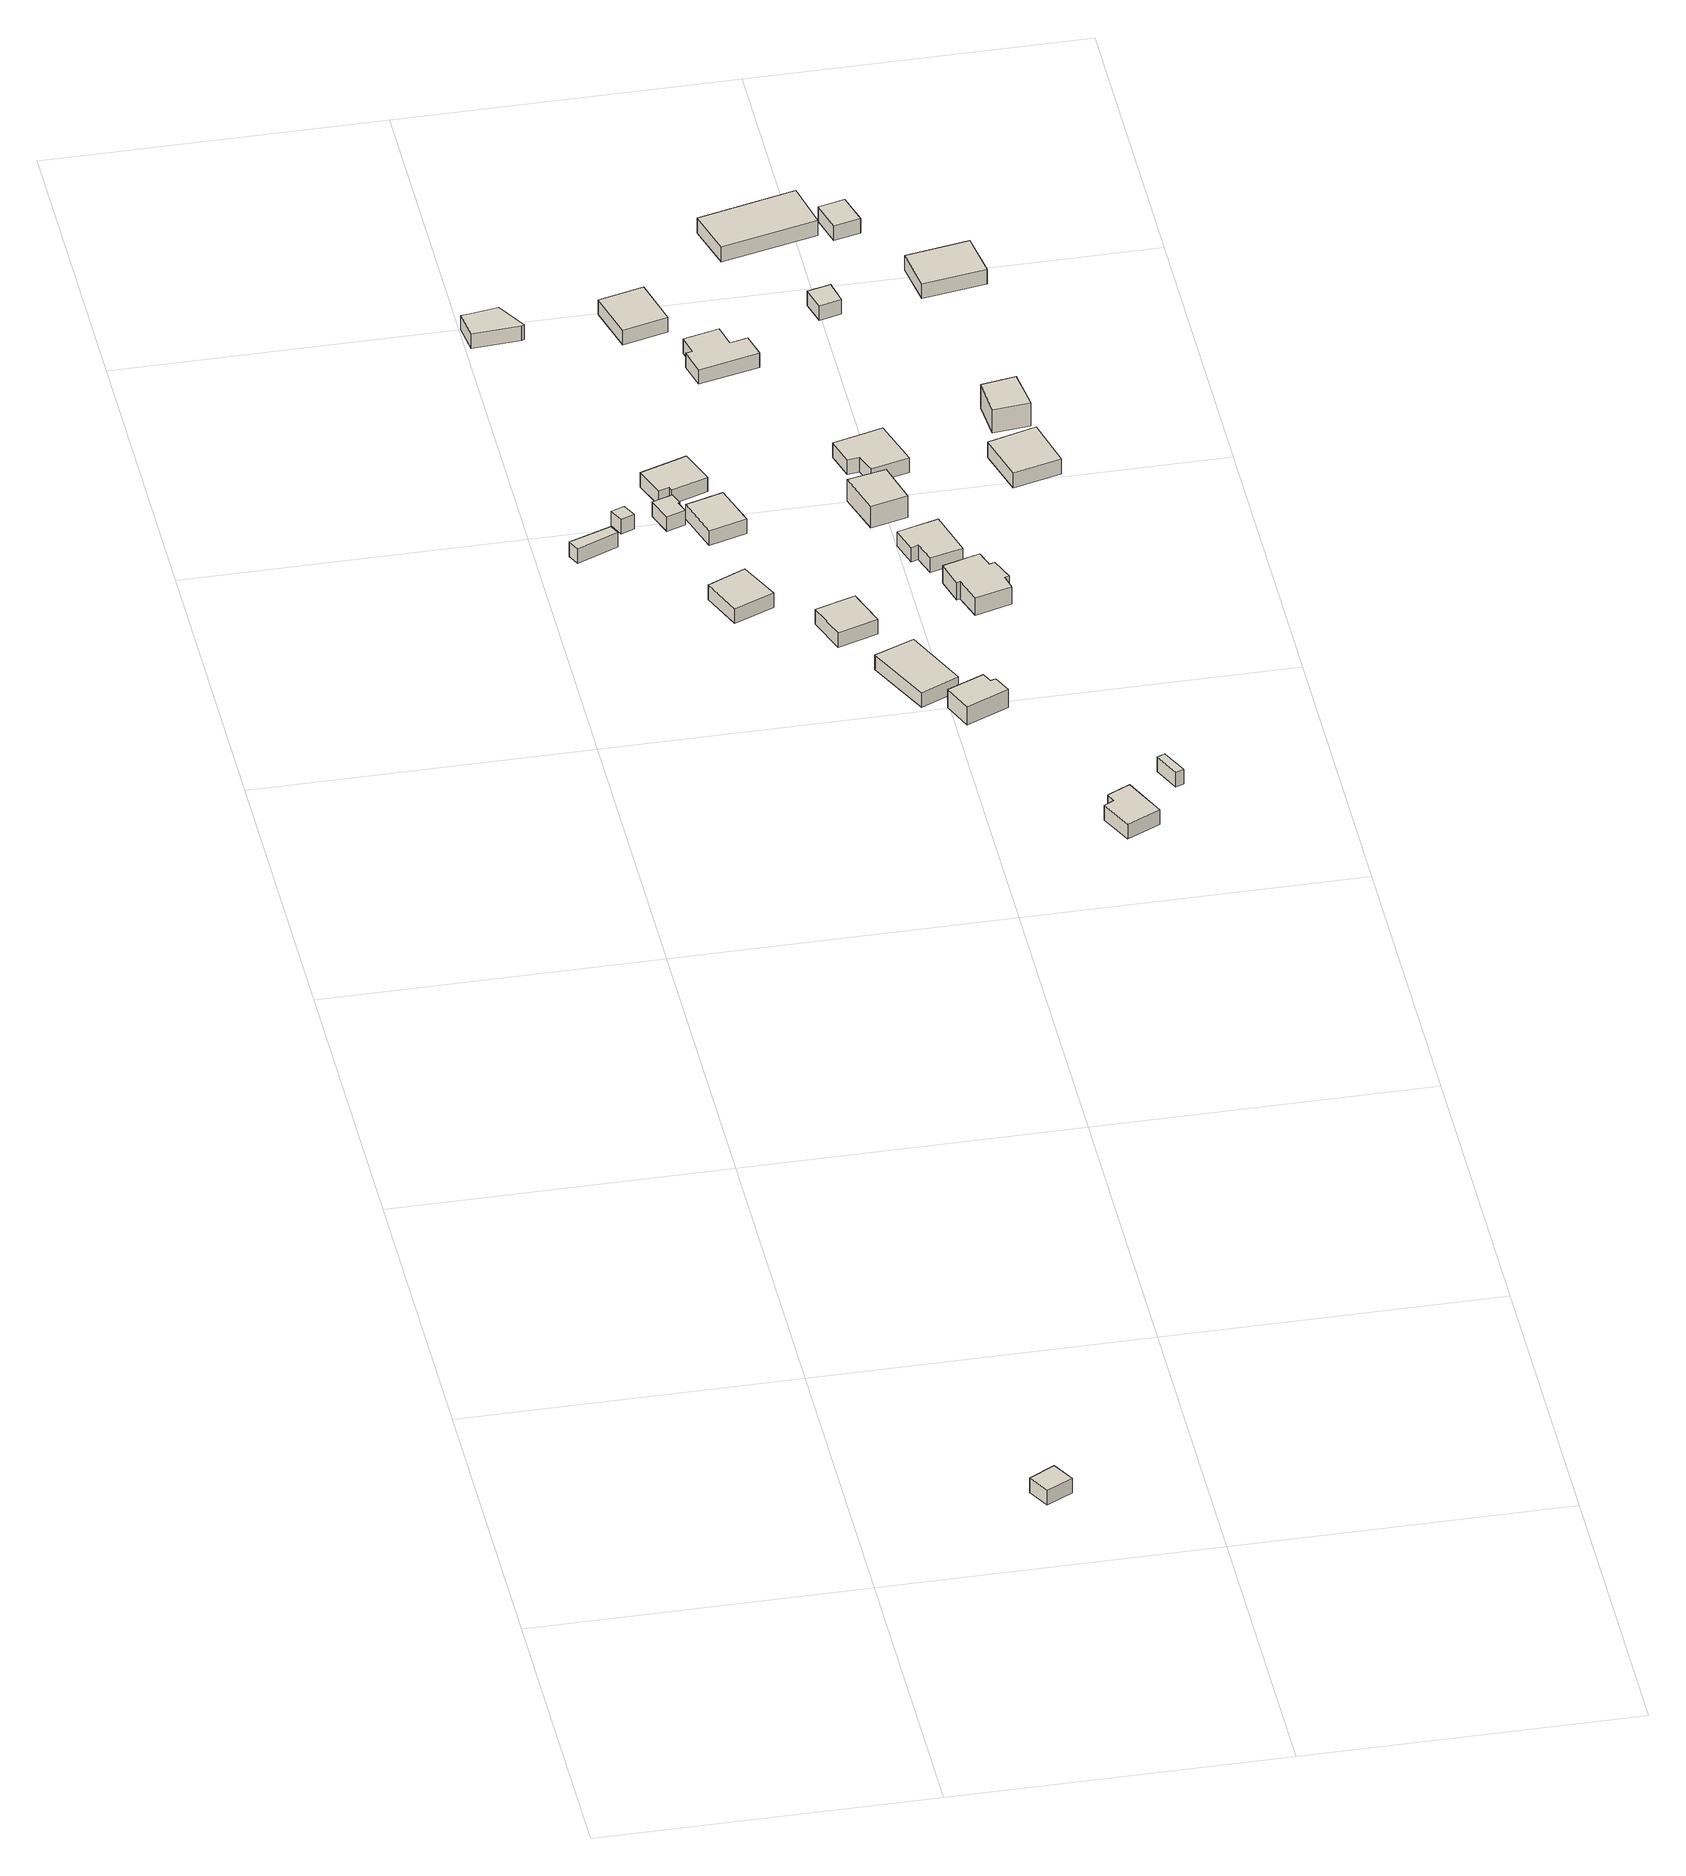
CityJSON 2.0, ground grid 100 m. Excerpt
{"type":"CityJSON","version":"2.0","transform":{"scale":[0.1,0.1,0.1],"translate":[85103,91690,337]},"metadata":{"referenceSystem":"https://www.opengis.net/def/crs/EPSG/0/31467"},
"CityObjects":{
"building1":{"type":"Building","geometry":[{"type":"Solid","lod":"1","boundaries":[[[[0,1,2,3]],[[2,4,5,3]],[[1,6,4,2]],[[0,7,6,1]],[[3,5,7,0]],[[4,6,7,5]]]]}]},
"building2":{"type":"Building","geometry":[{"type":"Solid","lod":"1","boundaries":[[[[8,9,10,11]],[[10,12,13,11]],[[9,14,12,10]],[[8,15,14,9]],[[11,13,15,8]],[[12,14,15,13]]]]}]},
"building3":{"type":"Building","geometry":[{"type":"Solid","lod":"1","boundaries":[[[[16,17,18,19]],[[18,20,21,19]],[[17,22,20,18]],[[16,23,22,17]],[[19,21,23,16]],[[20,22,23,21]]]]}]},
"building4":{"type":"Building","geometry":[{"type":"Solid","lod":"1","boundaries":[[[[24,25,26,27,28,29]],[[28,30,31,29]],[[27,32,30,28]],[[26,33,32,27]],[[25,34,33,26]],[[24,35,34,25]],[[29,31,35,24]],[[30,32,33,34,35,31]]]]}]},
"building5":{"type":"Building","geometry":[{"type":"Solid","lod":"1","boundaries":[[[[36,37,38,39]],[[38,40,41,39]],[[37,42,40,38]],[[36,43,42,37]],[[39,41,43,36]],[[40,42,43,41]]]]}]},
"building6":{"type":"Building","geometry":[{"type":"Solid","lod":"1","boundaries":[[[[44,45,46,47,48,49]],[[48,50,51,49]],[[47,52,50,48]],[[46,53,52,47]],[[45,54,53,46]],[[44,55,54,45]],[[49,51,55,44]],[[50,52,53,54,55,51]]]]}]},
"building7":{"type":"Building","geometry":[{"type":"Solid","lod":"1","boundaries":[[[[56,57,58,59,60,61]],[[60,62,63,61]],[[59,64,62,60]],[[58,65,64,59]],[[57,66,65,58]],[[56,67,66,57]],[[61,63,67,56]],[[62,64,65,66,67,63]]]]}]},
"building8":{"type":"Building","geometry":[{"type":"Solid","lod":"1","boundaries":[[[[68,69,70,71]],[[70,72,73,71]],[[69,74,72,70]],[[68,75,74,69]],[[71,73,75,68]],[[72,74,75,73]]]]}]},
"building9":{"type":"Building","geometry":[{"type":"Solid","lod":"1","boundaries":[[[[76,77,78,79]],[[78,80,81,79]],[[77,82,80,78]],[[76,83,82,77]],[[79,81,83,76]],[[80,82,83,81]]]]}]},
"building10":{"type":"Building","geometry":[{"type":"Solid","lod":"1","boundaries":[[[[84,85,86,87]],[[86,88,89,87]],[[85,90,88,86]],[[84,91,90,85]],[[87,89,91,84]],[[88,90,91,89]]]]}]},
"building11":{"type":"Building","geometry":[{"type":"Solid","lod":"1","boundaries":[[[[92,93,94,95,96,97]],[[96,98,99,97]],[[95,100,98,96]],[[94,101,100,95]],[[93,102,101,94]],[[92,103,102,93]],[[97,99,103,92]],[[98,100,101,102,103,99]]]]}]},
"building12":{"type":"Building","geometry":[{"type":"Solid","lod":"1","boundaries":[[[[104,105,106,107]],[[106,108,109,107]],[[105,110,108,106]],[[104,111,110,105]],[[107,109,111,104]],[[108,110,111,109]]]]}]},
"building13":{"type":"Building","geometry":[{"type":"Solid","lod":"1","boundaries":[[[[112,113,114,115,116,117]],[[116,118,119,117]],[[115,120,118,116]],[[114,121,120,115]],[[113,122,121,114]],[[112,123,122,113]],[[117,119,123,112]],[[118,120,121,122,123,119]]]]}]},
"building14":{"type":"Building","geometry":[{"type":"Solid","lod":"1","boundaries":[[[[124,125,126,127,128,129,130,131]],[[130,132,133,131]],[[129,134,132,130]],[[128,135,134,129]],[[127,136,135,128]],[[126,137,136,127]],[[125,138,137,126]],[[124,139,138,125]],[[131,133,139,124]],[[132,134,135,136,137,138,139,133]]]]}]},
"building15":{"type":"Building","geometry":[{"type":"Solid","lod":"1","boundaries":[[[[140,141,142,143]],[[142,144,145,143]],[[141,146,144,142]],[[140,147,146,141]],[[143,145,147,140]],[[144,146,147,145]]]]}]},
"building16":{"type":"Building","geometry":[{"type":"Solid","lod":"1","boundaries":[[[[148,149,150,151,152,153]],[[152,154,155,153]],[[151,156,154,152]],[[150,157,156,151]],[[149,158,157,150]],[[148,159,158,149]],[[153,155,159,148]],[[154,156,157,158,159,155]]]]}]},
"building17":{"type":"Building","geometry":[{"type":"Solid","lod":"1","boundaries":[[[[160,161,162,163,164,165,166,167,168,169]],[[168,170,171,169]],[[167,172,170,168]],[[166,173,172,167]],[[165,174,173,166]],[[164,175,174,165]],[[163,176,175,164]],[[162,177,176,163]],[[161,178,177,162]],[[160,179,178,161]],[[169,171,179,160]],[[170,172,173,174,175,176,177,178,179,171]]]]}]},
"building18":{"type":"Building","geometry":[{"type":"Solid","lod":"1","boundaries":[[[[180,181,182,183,184,185]],[[184,186,187,185]],[[183,188,186,184]],[[182,189,188,183]],[[181,190,189,182]],[[180,191,190,181]],[[185,187,191,180]],[[186,188,189,190,191,187]]]]}]},
"building19":{"type":"Building","geometry":[{"type":"Solid","lod":"1","boundaries":[[[[192,193,194,195]],[[194,196,197,195]],[[193,198,196,194]],[[192,199,198,193]],[[195,197,199,192]],[[196,198,199,197]]]]}]},
"building20":{"type":"Building","geometry":[{"type":"Solid","lod":"1","boundaries":[[[[200,201,202,203]],[[202,204,205,203]],[[201,206,204,202]],[[200,207,206,201]],[[203,205,207,200]],[[204,206,207,205]]]]}]},
"building21":{"type":"Building","geometry":[{"type":"Solid","lod":"1","boundaries":[[[[208,209,210,211]],[[210,212,213,211]],[[209,214,212,210]],[[208,215,214,209]],[[211,213,215,208]],[[212,214,215,213]]]]}]},
"building22":{"type":"Building","geometry":[{"type":"Solid","lod":"1","boundaries":[[[[216,217,218,219]],[[218,220,221,219]],[[217,222,220,218]],[[216,223,222,217]],[[219,221,223,216]],[[220,222,223,221]]]]}]},
"building23":{"type":"Building","geometry":[{"type":"Solid","lod":"1","boundaries":[[[[224,225,226,227]],[[226,228,229,227]],[[225,230,228,226]],[[224,231,230,225]],[[227,229,231,224]],[[228,230,231,229]]]]}]},
"building24":{"type":"Building","geometry":[{"type":"Solid","lod":"1","boundaries":[[[[232,233,234,235]],[[234,236,237,235]],[[233,238,236,234]],[[232,239,238,233]],[[235,237,239,232]],[[236,238,239,237]]]]}]},
"building25":{"type":"Building","geometry":[{"type":"Solid","lod":"1","boundaries":[[[[240,241,242,243]],[[242,244,245,243]],[[241,246,244,242]],[[240,247,246,241]],[[243,245,247,240]],[[244,246,247,245]]]]}]}
},
"vertices":[
[571,49,270],[533,117,270],[455,73,270],[492,6,270],[455,73,220],[492,6,220],[533,117,220],[571,49,220],
[97,4900,58],[113,4864,58],[238,4917,58],[224,4948,58],[238,4917,8],[224,4948,8],[113,4864,8],[97,4900,8],
[237,5012,63],[257,4969,63],[298,4984,63],[278,5028,63],[298,4984,13],[278,5028,13],[257,4969,13],[237,5012,13],
[3,5994,62],[15,5902,62],[160,5911,62],[168,5916,62],[114,6010,62],[29,5996,62],[114,6010,12],[29,5996,12],[168,5916,12],[160,5911,12],[15,5902,12],[3,5994,12],
[432,4601,78],[483,4478,78],[604,4529,78],[547,4656,78],[604,4529,28],[547,4656,28],[483,4478,28],[432,4601,28],
[423,4992,79],[429,4994,79],[415,5033,79],[354,5012,79],[380,4935,79],[436,4954,79],[380,4935,29],[436,4954,29],[354,5012,29],[415,5033,29],[429,4994,29],[423,4992,29],
[347,5147,83],[381,5053,83],[412,5064,83],[417,5051,83],[526,5090,83],[487,5198,83],[526,5090,33],[487,5198,33],[417,5051,33],[412,5064,33],[381,5053,33],[347,5147,33],
[442,4980,80],[483,4846,80],[596,4881,80],[555,5015,80],[596,4881,30],[555,5015,30],[483,4846,30],[442,4980,30],
[696,4400,102],[737,4279,102],[858,4320,102],[817,4441,102],[858,4320,52],[817,4441,52],[737,4279,52],[696,4400,52],
[908,3940,117],[1022,3994,117],[934,4190,117],[814,4139,117],[934,4190,67],[814,4139,67],[1022,3994,67],[908,3940,67],
[975,3903,146],[1012,3813,146],[1140,3871,146],[1115,3926,146],[1099,3921,146],[1085,3952,146],[1099,3921,83],[1085,3952,83],[1115,3926,83],[1140,3871,83],[1012,3813,83],[975,3903,83],
[527,6019,67],[392,5984,67],[431,5831,67],[566,5866,67],[431,5831,17],[566,5866,17],[392,5984,17],[527,6019,17],
[1444,3231,150],[1384,3363,150],[1316,3328,150],[1327,3299,150],[1296,3281,150],[1343,3182,150],[1296,3281,100],[1343,3182,100],[1327,3299,100],[1316,3328,100],[1384,3363,100],[1444,3231,100],
[711,5710,72],[694,5780,72],[587,5753,72],[602,5691,72],[581,5686,72],[602,5603,72],[783,5648,72],[764,5723,72],[783,5648,22],[764,5723,22],[602,5603,22],[581,5686,22],[602,5691,22],[587,5753,22],[694,5780,22],[711,5710,22],
[1045,4840,125],[1010,4974,125],[894,4949,125],[935,4813,125],[894,4949,51],[935,4813,51],[1010,4974,51],[1045,4840,51],
[1055,4566,108],[1153,4594,108],[1112,4741,108],[988,4705,108],[1012,4624,108],[1034,4632,108],[1012,4624,58],[1034,4632,58],[988,4705,58],[1112,4741,58],[1153,4594,58],[1055,4566,58],
[1078,4502,125],[1101,4416,125],[1111,4420,125],[1138,4336,125],[1247,4368,125],[1236,4414,125],[1250,4419,125],[1223,4490,125],[1206,4484,125],[1189,4537,125],[1206,4484,65],[1189,4537,65],[1223,4490,65],[1250,4419,65],[1236,4414,65],[1247,4368,65],[1138,4336,65],[1111,4420,65],[1101,4416,65],[1078,4502,65],
[1093,5064,88],[1048,5216,88],[898,5174,88],[922,5088,88],[958,5093,88],[979,5033,88],[958,5093,38],[979,5033,38],[922,5088,38],[898,5174,38],[1048,5216,38],[1093,5064,38],
[1512,3506,135],[1489,3495,135],[1525,3414,135],[1550,3424,135],[1525,3414,85],[1550,3424,85],[1489,3495,85],[1512,3506,85],
[728,6267,97],[768,6122,97],[1055,6191,97],[1022,6341,97],[1055,6191,45],[1022,6341,45],[768,6122,45],[728,6267,45],
[1040,5931,66],[971,5914,66],[990,5840,66],[1056,5858,66],[990,5840,16],[1056,5858,16],[971,5914,16],[1040,5931,16],
[1461,5103,115],[1315,5059,115],[1357,4904,115],[1500,4943,115],[1357,4904,62],[1500,4943,62],[1315,5059,62],[1461,5103,62],
[1446,5319,134],[1342,5301,134],[1351,5178,134],[1463,5191,134],[1351,5178,54],[1463,5191,54],[1342,5301,54],[1446,5319,54],
[1098,6181,79],[1178,6201,79],[1152,6298,79],[1073,6278,79],[1152,6298,29],[1073,6278,29],[1178,6201,29],[1098,6181,29],
[1259,5978,101],[1281,5838,101],[1472,5871,101],[1451,6012,101],[1472,5871,51],[1451,6012,51],[1281,5838,51],[1259,5978,51]
]}
